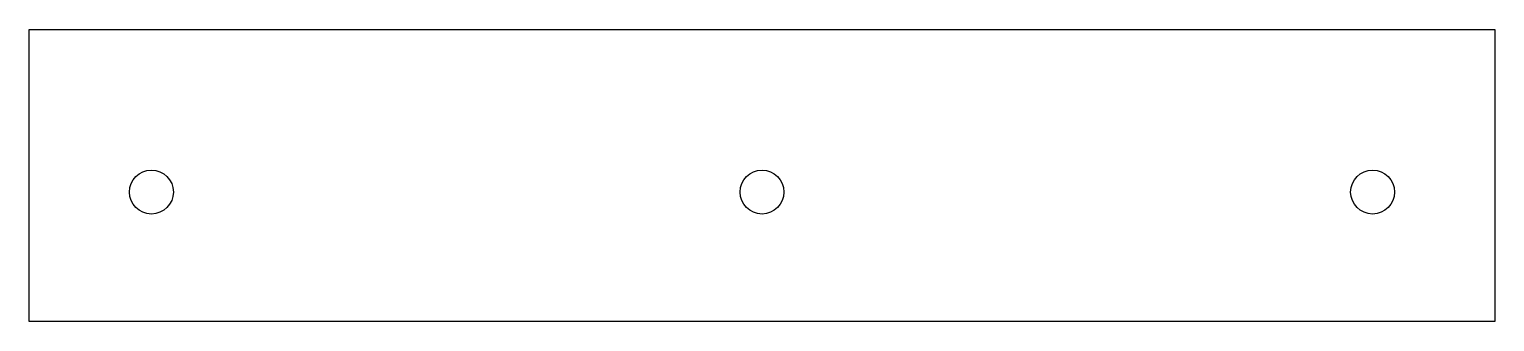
# Model space of a CAD drawing. Header units: millimetres. Extents: x 0 to 633, y 0 to 126.
import ezdxf

# ---------------------------------------------------------------- set-up
doc = ezdxf.new("R2010")
doc.units = ezdxf.units.MM

msp = doc.modelspace()

# ---------------------------------------------------------------- linework, layer by layer
at = {"color": 7, "linetype": 'Continuous'}
for p, q in [((0, 0), (0, 126.14)), ((0, 126.14), (633.33, 126.14)), ((633.33, 126.14), (633.33, 0)), ((633.33, 0), (0, 0))]:
    msp.add_line(p, q, dxfattribs=at)
for centre in [(52.78, 55.94), (316.67, 55.94), (580.56, 55.94)]:
    msp.add_circle(centre, 9.5, dxfattribs=at)

doc.saveas('drawing.dxf')
